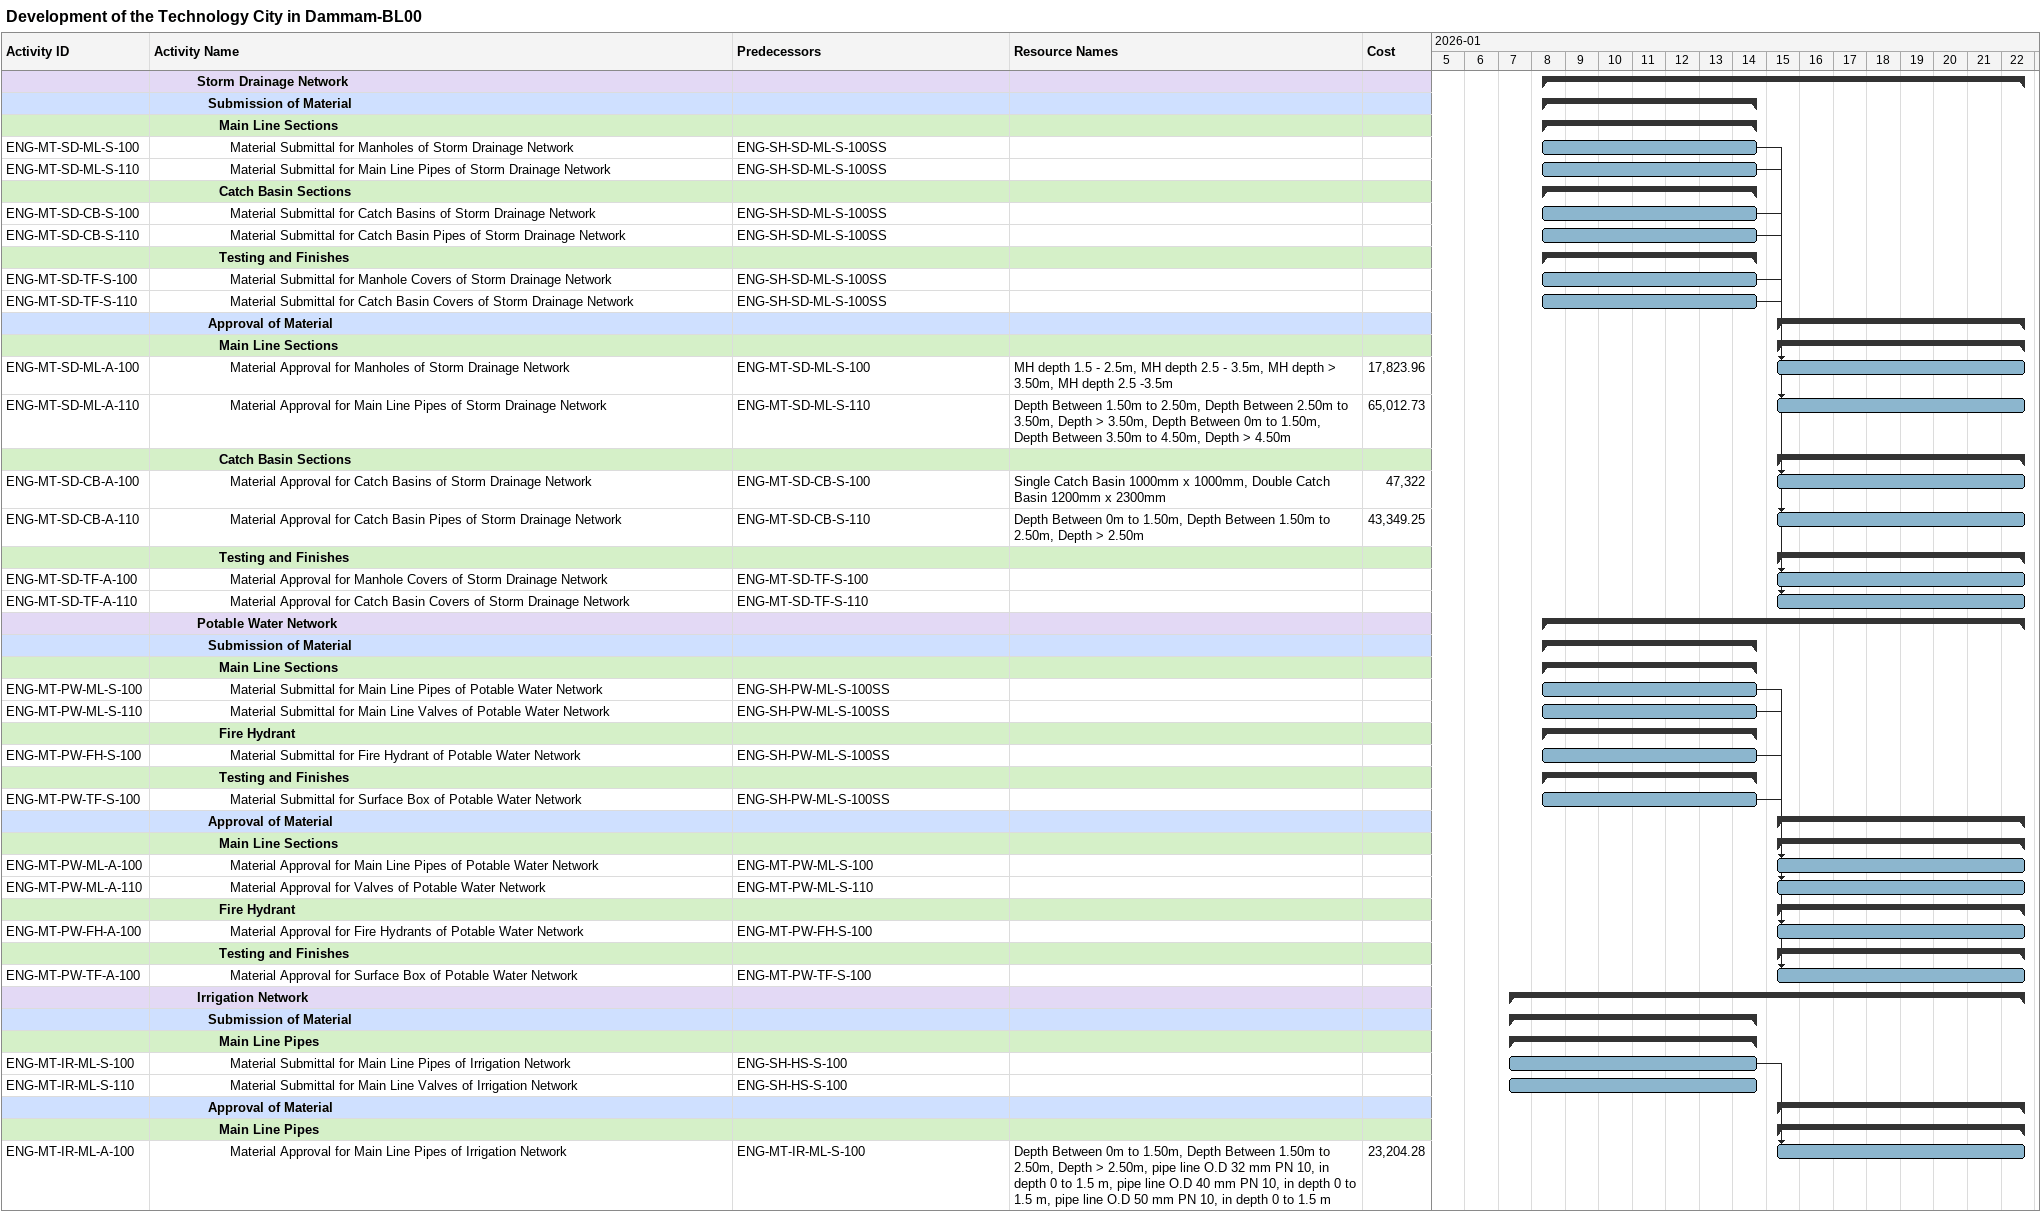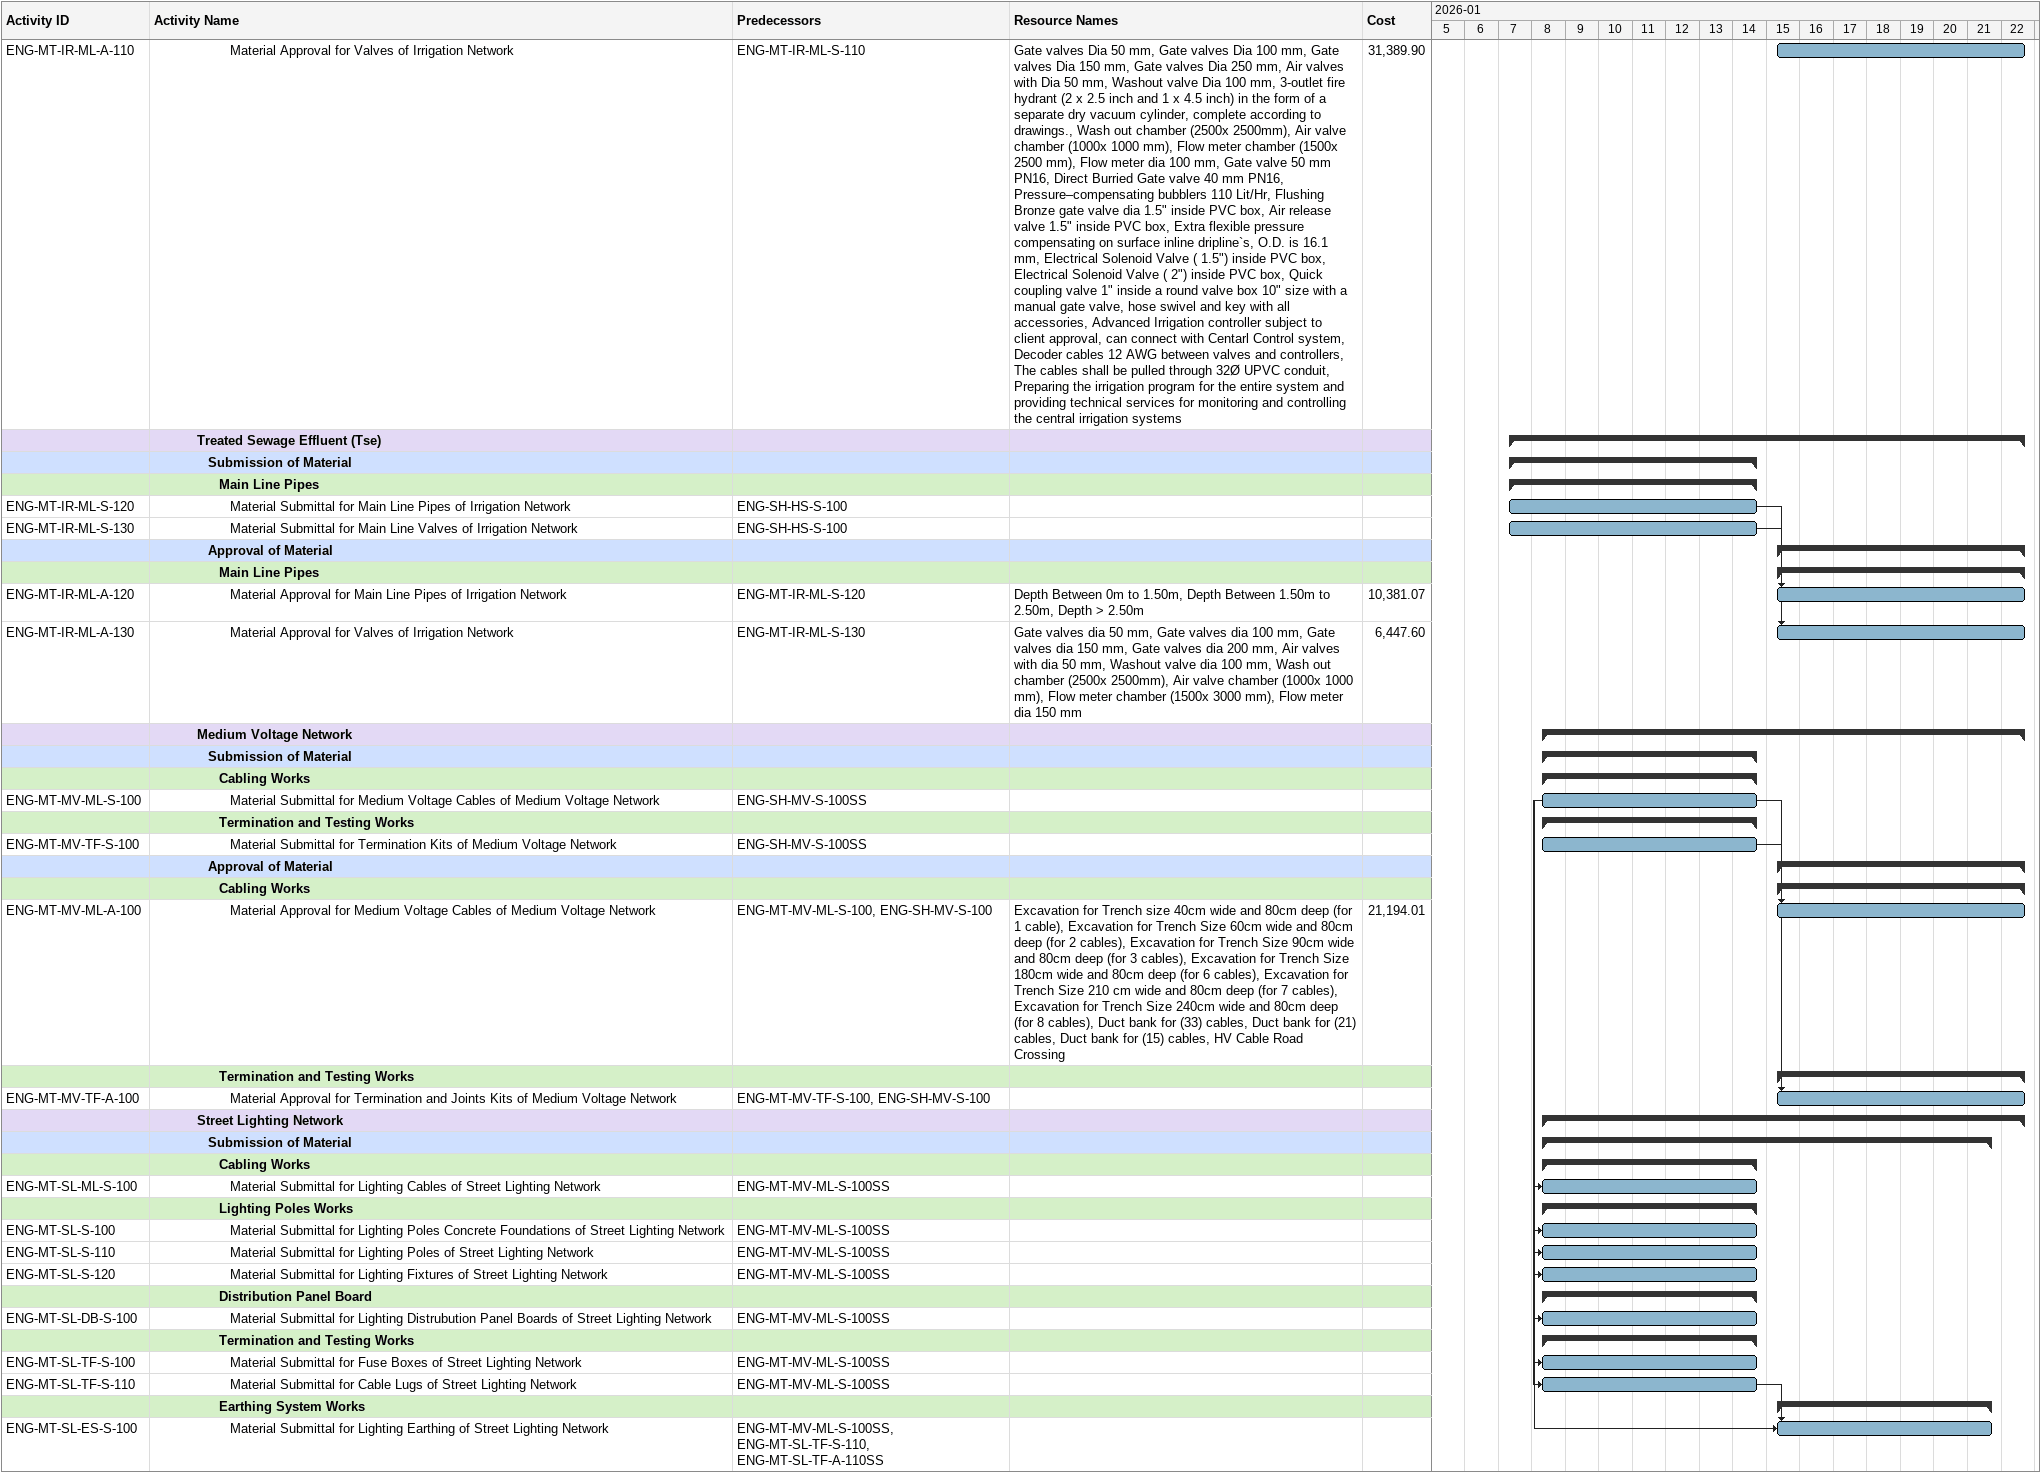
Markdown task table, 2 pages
Development of the Technology City in Dammam-BL00

| ID | Level | Task | Start | Finish | Predecessors | Resources | Cost |
|---|---|---|---|---|---|---|---|
|  | 5 | **Storm Drainage Network** | 2026-01-08 | 2026-01-22 |  |  |  |
|  | 6 | **Submission of Material** | 2026-01-08 | 2026-01-14 |  |  |  |
|  | 7 | **Main Line Sections** | 2026-01-08 | 2026-01-14 |  |  |  |
| ENG-MT-SD-ML-S-100 | 8 | Material Submittal for Manholes of Storm Drainage Network | 2026-01-08 | 2026-01-14 | ENG-SH-SD-ML-S-100SS |  |  |
| ENG-MT-SD-ML-S-110 | 8 | Material Submittal for Main Line Pipes of Storm Drainage Network | 2026-01-08 | 2026-01-14 | ENG-SH-SD-ML-S-100SS |  |  |
|  | 7 | **Catch Basin Sections** | 2026-01-08 | 2026-01-14 |  |  |  |
| ENG-MT-SD-CB-S-100 | 8 | Material Submittal for Catch Basins of Storm Drainage Network | 2026-01-08 | 2026-01-14 | ENG-SH-SD-ML-S-100SS |  |  |
| ENG-MT-SD-CB-S-110 | 8 | Material Submittal for Catch Basin Pipes of Storm Drainage Network | 2026-01-08 | 2026-01-14 | ENG-SH-SD-ML-S-100SS |  |  |
|  | 7 | **Testing and Finishes** | 2026-01-08 | 2026-01-14 |  |  |  |
| ENG-MT-SD-TF-S-100 | 8 | Material Submittal for Manhole Covers of Storm Drainage Network | 2026-01-08 | 2026-01-14 | ENG-SH-SD-ML-S-100SS |  |  |
| ENG-MT-SD-TF-S-110 | 8 | Material Submittal for Catch Basin Covers of Storm Drainage Network | 2026-01-08 | 2026-01-14 | ENG-SH-SD-ML-S-100SS |  |  |
|  | 6 | **Approval of Material** | 2026-01-15 | 2026-01-22 |  |  |  |
|  | 7 | **Main Line Sections** | 2026-01-15 | 2026-01-22 |  |  |  |
| ENG-MT-SD-ML-A-100 | 8 | Material Approval for Manholes of Storm Drainage Network | 2026-01-15 | 2026-01-22 | ENG-MT-SD-ML-S-100 | MH depth 1.5 - 2.5m, MH depth 2.5 - 3.5m, MH depth > 3.50m, MH depth 2.5 -3.5m | 17823.96 |
| ENG-MT-SD-ML-A-110 | 8 | Material Approval for Main Line Pipes of Storm Drainage Network | 2026-01-15 | 2026-01-22 | ENG-MT-SD-ML-S-110 | Depth Between 1.50m to 2.50m, Depth Between 2.50m to 3.50m, Depth > 3.50m, Depth Between 0m to 1.50m, Depth Between 3.50m to 4.50m, Depth > 4.50m | 65012.73 |
|  | 7 | **Catch Basin Sections** | 2026-01-15 | 2026-01-22 |  |  |  |
| ENG-MT-SD-CB-A-100 | 8 | Material Approval for Catch Basins of Storm Drainage Network | 2026-01-15 | 2026-01-22 | ENG-MT-SD-CB-S-100 | Single Catch Basin 1000mm x 1000mm, Double Catch Basin 1200mm x 2300mm | 47322 |
| ENG-MT-SD-CB-A-110 | 8 | Material Approval for Catch Basin Pipes of Storm Drainage Network | 2026-01-15 | 2026-01-22 | ENG-MT-SD-CB-S-110 | Depth Between 0m to 1.50m, Depth Between 1.50m to 2.50m, Depth > 2.50m | 43349.25 |
|  | 7 | **Testing and Finishes** | 2026-01-15 | 2026-01-22 |  |  |  |
| ENG-MT-SD-TF-A-100 | 8 | Material Approval for Manhole Covers of Storm Drainage Network | 2026-01-15 | 2026-01-22 | ENG-MT-SD-TF-S-100 |  |  |
| ENG-MT-SD-TF-A-110 | 8 | Material Approval for Catch Basin Covers of Storm Drainage Network | 2026-01-15 | 2026-01-22 | ENG-MT-SD-TF-S-110 |  |  |
|  | 5 | **Potable Water Network** | 2026-01-08 | 2026-01-22 |  |  |  |
|  | 6 | **Submission of Material** | 2026-01-08 | 2026-01-14 |  |  |  |
|  | 7 | **Main Line Sections** | 2026-01-08 | 2026-01-14 |  |  |  |
| ENG-MT-PW-ML-S-100 | 8 | Material Submittal for Main Line Pipes of Potable Water Network | 2026-01-08 | 2026-01-14 | ENG-SH-PW-ML-S-100SS |  |  |
| ENG-MT-PW-ML-S-110 | 8 | Material Submittal for Main Line Valves of Potable Water Network | 2026-01-08 | 2026-01-14 | ENG-SH-PW-ML-S-100SS |  |  |
|  | 7 | **Fire Hydrant** | 2026-01-08 | 2026-01-14 |  |  |  |
| ENG-MT-PW-FH-S-100 | 8 | Material Submittal for Fire Hydrant of Potable Water Network | 2026-01-08 | 2026-01-14 | ENG-SH-PW-ML-S-100SS |  |  |
|  | 7 | **Testing and Finishes** | 2026-01-08 | 2026-01-14 |  |  |  |
| ENG-MT-PW-TF-S-100 | 8 | Material Submittal for Surface Box of Potable Water Network | 2026-01-08 | 2026-01-14 | ENG-SH-PW-ML-S-100SS |  |  |
|  | 6 | **Approval of Material** | 2026-01-15 | 2026-01-22 |  |  |  |
|  | 7 | **Main Line Sections** | 2026-01-15 | 2026-01-22 |  |  |  |
| ENG-MT-PW-ML-A-100 | 8 | Material Approval for Main Line Pipes of Potable Water Network | 2026-01-15 | 2026-01-22 | ENG-MT-PW-ML-S-100 |  |  |
| ENG-MT-PW-ML-A-110 | 8 | Material Approval for Valves of Potable Water Network | 2026-01-15 | 2026-01-22 | ENG-MT-PW-ML-S-110 |  |  |
|  | 7 | **Fire Hydrant** | 2026-01-15 | 2026-01-22 |  |  |  |
| ENG-MT-PW-FH-A-100 | 8 | Material Approval for Fire Hydrants of Potable Water Network | 2026-01-15 | 2026-01-22 | ENG-MT-PW-FH-S-100 |  |  |
|  | 7 | **Testing and Finishes** | 2026-01-15 | 2026-01-22 |  |  |  |
| ENG-MT-PW-TF-A-100 | 8 | Material Approval for Surface Box of Potable Water Network | 2026-01-15 | 2026-01-22 | ENG-MT-PW-TF-S-100 |  |  |
|  | 5 | **Irrigation Network** | 2026-01-07 | 2026-01-22 |  |  |  |
|  | 6 | **Submission of Material** | 2026-01-07 | 2026-01-14 |  |  |  |
|  | 7 | **Main Line Pipes** | 2026-01-07 | 2026-01-14 |  |  |  |
| ENG-MT-IR-ML-S-100 | 8 | Material Submittal for Main Line Pipes of Irrigation Network | 2026-01-07 | 2026-01-14 | ENG-SH-HS-S-100 |  |  |
| ENG-MT-IR-ML-S-110 | 8 | Material Submittal for Main Line Valves of Irrigation Network | 2026-01-07 | 2026-01-14 | ENG-SH-HS-S-100 |  |  |
|  | 6 | **Approval of Material** | 2026-01-15 | 2026-01-22 |  |  |  |
|  | 7 | **Main Line Pipes** | 2026-01-15 | 2026-01-22 |  |  |  |
| ENG-MT-IR-ML-A-100 | 8 | Material Approval for Main Line Pipes of Irrigation Network | 2026-01-15 | 2026-01-22 | ENG-MT-IR-ML-S-100 | Depth Between 0m to 1.50m, Depth Between 1.50m to 2.50m, Depth > 2.50m, pipe line O.D 32 mm PN 10, in depth 0 to 1.5 m, pipe line O.D 40 mm PN 10, in depth 0 to 1.5 m, pipe line O.D 50 mm PN 10, in depth 0 to 1.5 m | 23204.28 |
| ENG-MT-IR-ML-A-110 | 8 | Material Approval for Valves of Irrigation Network | 2026-01-15 | 2026-01-22 | ENG-MT-IR-ML-S-110 | Gate valves Dia 50 mm, Gate valves Dia 100 mm, Gate valves Dia 150 mm, Gate valves Dia 250 mm, Air valves with Dia 50 mm, Washout valve Dia 100 mm, 3-outlet fire hydrant (2 x 2.5 inch and 1 x 4.5 inch) in the form of a separate dry vacuum cylinder, complete according to drawings., Wash out chamber (2500x 2500mm), Air valve chamber (1000x 1000 mm), Flow meter chamber (1500x 2500 mm), Flow meter dia 100 mm, Gate valve 50 mm PN16, Direct Burried Gate valve 40 mm PN16, Pressure–compensating bubblers 110 Lit/Hr, Flushing Bronze gate valve dia 1.5" inside PVC box, Air release valve 1.5" inside PVC box, Extra flexible pressure compensating on surface inline dripline`s, O.D. is 16.1 mm, Electrical Solenoid Valve ( 1.5") inside PVC box, Electrical Solenoid Valve ( 2") inside PVC box, Quick coupling valve 1" inside a round valve box 10" size with a manual gate valve, hose swivel and key with all accessories, Advanced Irrigation controller subject to client approval, can connect with Centarl Control system, Decoder cables 12 AWG between valves and controllers, The cables shall be pulled through 32Ø UPVC conduit, Preparing the irrigation program for the entire system and providing technical services for monitoring and controlling the central irrigation systems | 31389.90 |
|  | 5 | **Treated Sewage Effluent (Tse)** | 2026-01-07 | 2026-01-22 |  |  |  |
|  | 6 | **Submission of Material** | 2026-01-07 | 2026-01-14 |  |  |  |
|  | 7 | **Main Line Pipes** | 2026-01-07 | 2026-01-14 |  |  |  |
| ENG-MT-IR-ML-S-120 | 8 | Material Submittal for Main Line Pipes of Irrigation Network | 2026-01-07 | 2026-01-14 | ENG-SH-HS-S-100 |  |  |
| ENG-MT-IR-ML-S-130 | 8 | Material Submittal for Main Line Valves of Irrigation Network | 2026-01-07 | 2026-01-14 | ENG-SH-HS-S-100 |  |  |
|  | 6 | **Approval of Material** | 2026-01-15 | 2026-01-22 |  |  |  |
|  | 7 | **Main Line Pipes** | 2026-01-15 | 2026-01-22 |  |  |  |
| ENG-MT-IR-ML-A-120 | 8 | Material Approval for Main Line Pipes of Irrigation Network | 2026-01-15 | 2026-01-22 | ENG-MT-IR-ML-S-120 | Depth Between 0m to 1.50m, Depth Between 1.50m to 2.50m, Depth > 2.50m | 10381.07 |
| ENG-MT-IR-ML-A-130 | 8 | Material Approval for Valves of Irrigation Network | 2026-01-15 | 2026-01-22 | ENG-MT-IR-ML-S-130 | Gate valves dia 50 mm, Gate valves dia 100 mm, Gate valves dia 150 mm, Gate valves dia 200 mm, Air valves with dia 50 mm, Washout valve dia 100 mm, Wash out chamber (2500x 2500mm), Air valve chamber (1000x 1000 mm), Flow meter chamber (1500x 3000 mm), Flow meter dia 150 mm | 6447.60 |
|  | 5 | **Medium Voltage Network** | 2026-01-08 | 2026-01-22 |  |  |  |
|  | 6 | **Submission of Material** | 2026-01-08 | 2026-01-14 |  |  |  |
|  | 7 | **Cabling Works** | 2026-01-08 | 2026-01-14 |  |  |  |
| ENG-MT-MV-ML-S-100 | 8 | Material Submittal for Medium Voltage Cables of Medium Voltage Network | 2026-01-08 | 2026-01-14 | ENG-SH-MV-S-100SS |  |  |
|  | 7 | **Termination and Testing Works** | 2026-01-08 | 2026-01-14 |  |  |  |
| ENG-MT-MV-TF-S-100 | 8 | Material Submittal for Termination Kits of Medium Voltage Network | 2026-01-08 | 2026-01-14 | ENG-SH-MV-S-100SS |  |  |
|  | 6 | **Approval of Material** | 2026-01-15 | 2026-01-22 |  |  |  |
|  | 7 | **Cabling Works** | 2026-01-15 | 2026-01-22 |  |  |  |
| ENG-MT-MV-ML-A-100 | 8 | Material Approval for Medium Voltage Cables of Medium Voltage Network | 2026-01-15 | 2026-01-22 | ENG-MT-MV-ML-S-100, ENG-SH-MV-S-100 | Excavation for Trench size 40cm wide and 80cm deep (for 1 cable), Excavation for Trench Size 60cm wide and 80cm deep (for 2 cables), Excavation for Trench Size 90cm wide and 80cm deep (for 3 cables), Excavation for Trench Size 180cm wide and 80cm deep (for 6 cables), Excavation for Trench Size 210 cm wide and 80cm deep (for 7 cables), Excavation for Trench Size 240cm wide and 80cm deep (for 8 cables), Duct bank for (33) cables, Duct bank for (21) cables, Duct bank for (15) cables, HV Cable Road Crossing | 21194.01 |
|  | 7 | **Termination and Testing Works** | 2026-01-15 | 2026-01-22 |  |  |  |
| ENG-MT-MV-TF-A-100 | 8 | Material Approval for Termination and Joints Kits of Medium Voltage Network | 2026-01-15 | 2026-01-22 | ENG-MT-MV-TF-S-100, ENG-SH-MV-S-100 |  |  |
|  | 5 | **Street Lighting Network** | 2026-01-08 | 2026-01-22 |  |  |  |
|  | 6 | **Submission of Material** | 2026-01-08 | 2026-01-21 |  |  |  |
|  | 7 | **Cabling Works** | 2026-01-08 | 2026-01-14 |  |  |  |
| ENG-MT-SL-ML-S-100 | 8 | Material Submittal for Lighting Cables of Street Lighting Network | 2026-01-08 | 2026-01-14 | ENG-MT-MV-ML-S-100SS |  |  |
|  | 7 | **Lighting Poles Works** | 2026-01-08 | 2026-01-14 |  |  |  |
| ENG-MT-SL-S-100 | 8 | Material Submittal for Lighting Poles Concrete Foundations of Street Lighting Network | 2026-01-08 | 2026-01-14 | ENG-MT-MV-ML-S-100SS |  |  |
| ENG-MT-SL-S-110 | 8 | Material Submittal for Lighting Poles of Street Lighting Network | 2026-01-08 | 2026-01-14 | ENG-MT-MV-ML-S-100SS |  |  |
| ENG-MT-SL-S-120 | 8 | Material Submittal for Lighting Fixtures of Street Lighting Network | 2026-01-08 | 2026-01-14 | ENG-MT-MV-ML-S-100SS |  |  |
|  | 7 | **Distribution Panel Board** | 2026-01-08 | 2026-01-14 |  |  |  |
| ENG-MT-SL-DB-S-100 | 8 | Material Submittal for Lighting Distrubution Panel Boards of Street Lighting Network | 2026-01-08 | 2026-01-14 | ENG-MT-MV-ML-S-100SS |  |  |
|  | 7 | **Termination and Testing Works** | 2026-01-08 | 2026-01-14 |  |  |  |
| ENG-MT-SL-TF-S-100 | 8 | Material Submittal for Fuse Boxes of Street Lighting Network | 2026-01-08 | 2026-01-14 | ENG-MT-MV-ML-S-100SS |  |  |
| ENG-MT-SL-TF-S-110 | 8 | Material Submittal for Cable Lugs of Street Lighting Network | 2026-01-08 | 2026-01-14 | ENG-MT-MV-ML-S-100SS |  |  |
|  | 7 | **Earthing System Works** | 2026-01-15 | 2026-01-21 |  |  |  |
| ENG-MT-SL-ES-S-100 | 8 | Material Submittal for Lighting Earthing of Street Lighting Network | 2026-01-15 | 2026-01-21 | ENG-MT-MV-ML-S-100SS, ENG-MT-SL-TF-S-110, ENG-MT-SL-TF-A-110SS |  |  |
